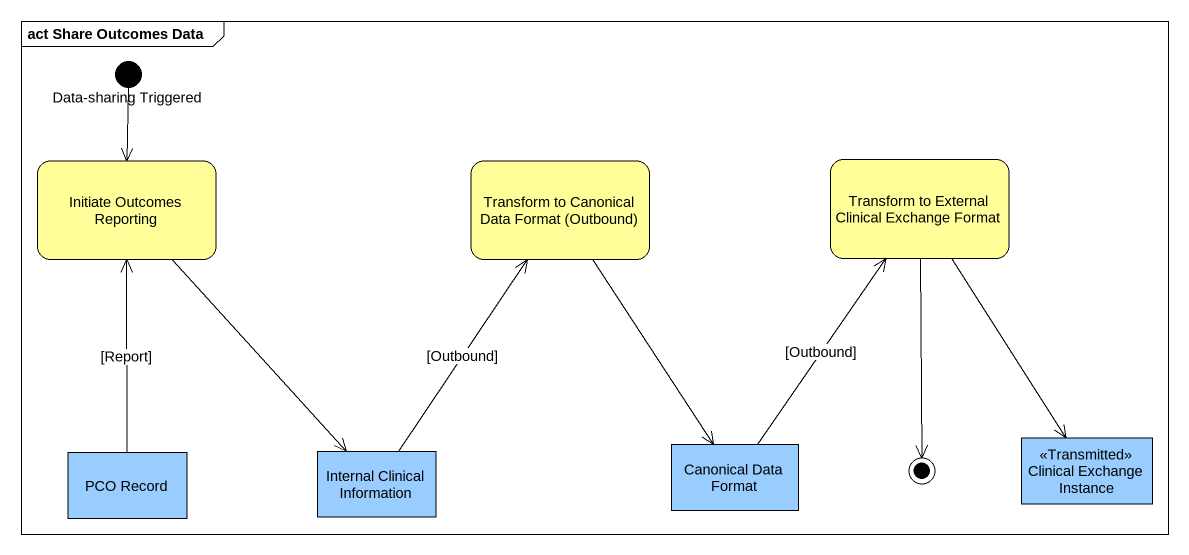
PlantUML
@startuml
mainframe act Share Outcomes Data
hide empty description
state "Data-sharing Triggered" as Data_sharing_Triggered <<start>>
state "Initiate Outcomes Reporting" as Initiate_Outcomes_Reporting #FFFE99
state "Transform to Canonical Data Format (Outbound)" as Transform_to_Canonical_Data #FFFE99
state "Transform to External Clinical Exchange Format" as Transform_to_External #FFFE99
state "PCO Record" as PCO_Record <<object>> #99CCFF
state "Internal Clinical Information" as Internal_Clinical <<object>> #99CCFF
state "Canonical Data Format" as Canonical_Data_Format <<object>> #99CCFF
state "Clinical Exchange Instance" as Clinical_Exchange_Instance <<Transmitted>> #99CCFF
Data_sharing_Triggered --> Initiate_Outcomes_Reporting
Initiate_Outcomes_Reporting --> Internal_Clinical
Transform_to_Canonical_Data --> Canonical_Data_Format
Transform_to_External --> Clinical_Exchange_Instance
PCO_Record -up-> Initiate_Outcomes_Reporting : [Report]
Internal_Clinical -up-> Transform_to_Canonical_Data : [Outbound]
Canonical_Data_Format -up-> Transform_to_External : [Outbound]
Transform_to_External --> [*]
@enduml
